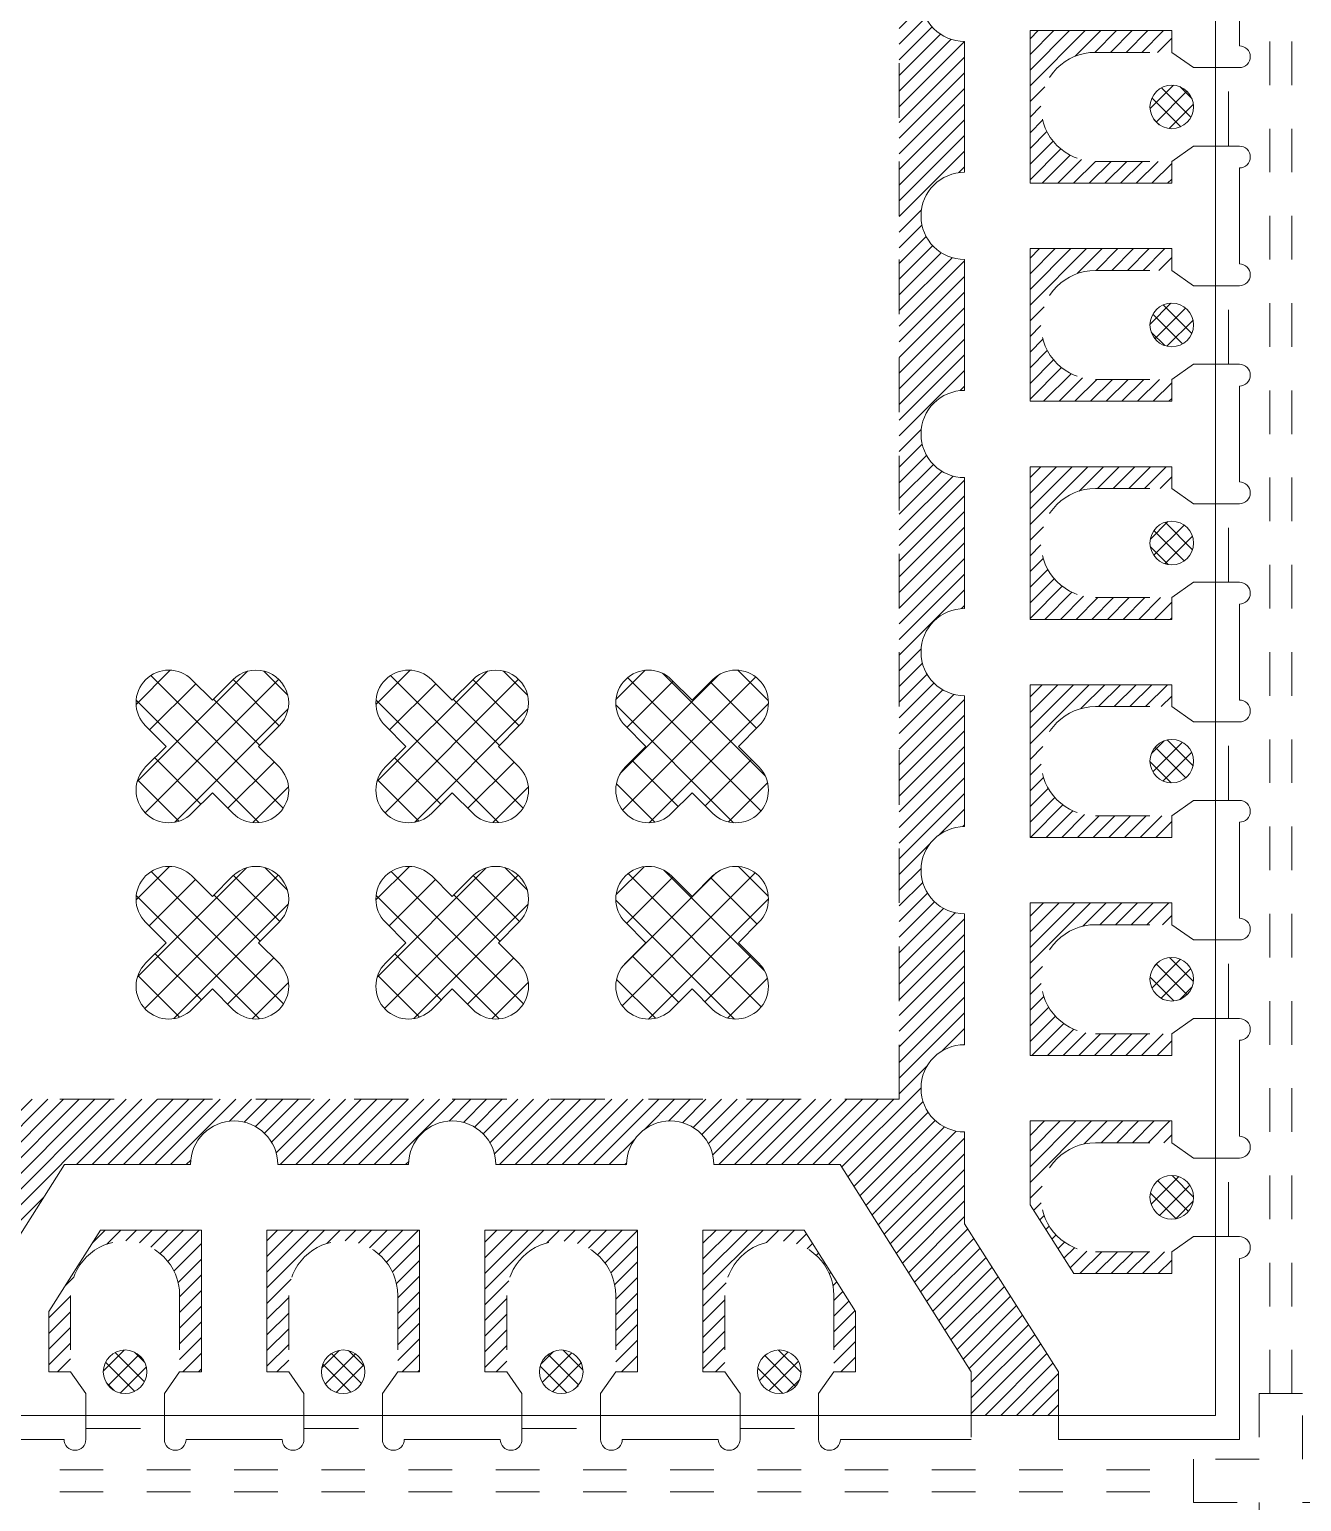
# Model space of a CAD drawing. Header units: millimetres. Extents: x 4471 to 10624, y 832 to 10725.
# Drawn here: x 4544.311 to 4547.228, y 1684.924 to 1688.299 of the extents above; entities that cross this region are included whole.
import ezdxf

# ---------------------------------------------------------------- set-up
doc = ezdxf.new("R2010")
doc.units = ezdxf.units.MM
doc.linetypes.add('HIDDEN', pattern=[0.375, 0.25, -0.125])
for name, color, linetype in [('1', 7, 'Continuous'), ('1D', 4, 'Continuous'), ('BOT', 4, 'Continuous'), ('ETCH', 4, 'Continuous'), ('HALF ETCH ON TOP SIDE', 6, 'Continuous'), ('PKG', 2, 'Continuous')]:
    doc.layers.add(name, color=color, linetype=linetype)
pattern_1 = [(45, (4224.005417, 1676.753815), (-0.0179605122, 0.0179605122), [])]
pattern_2 = [(45, (-21387.17538, -2615.14441), (-0.0449012806, 0.0449012806), []), (135, (-21387.17538, -2615.14441), (-0.0449012806, -0.0449012806), [])]
pattern_3 = [(45, (-21387.17538, -2615.59441), (-0.0449012806, 0.0449012806), []), (135, (-21387.17538, -2615.59441), (-0.0449012806, -0.0449012806), [])]

msp = doc.modelspace()

# ---------------------------------------------------------------- hatches: boundary and pattern name
at = {"layer": 'ETCH'}
h = msp.add_hatch(dxfattribs=at)
h.set_pattern_fill('ANSI31', color=256, scale=0.008, style=0)
h.set_pattern_definition([(45, (4566.653948, 1687.133242), (-0.017960512, 0.017960512), [])])
h.paths.add_polyline_path([(4543.8902, 1694.1214), (4544.0902, 1694.1214), (4544.0902, 1694.0214), (4544.3911, 1693.5464), (4544.6802, 1693.5464, 1), (4544.8802, 1693.5464), (4545.1802, 1693.5464, 1), (4545.3802, 1693.5464), (4545.6802, 1693.5464, 1), (4545.8802, 1693.5464), (4546.1694, 1693.5464), (4546.4702, 1694.0214), (4546.4702, 1694.1214), (4546.6702, 1694.1214), (4546.6702, 1694.0214), (4546.4552, 1693.682), (4546.4552, 1693.4714, 1), (4546.4552, 1693.2714), (4546.4552, 1692.9714, 1), (4546.4552, 1692.7714), (4546.4552, 1692.4714, 1), (4546.4552, 1692.2714), (4546.4552, 1691.9714, 1), (4546.4552, 1691.7714), (4546.4552, 1691.4714, 1), (4546.4552, 1691.2714), (4546.4552, 1690.9714, 1), (4546.4552, 1690.7714), (4546.4552, 1690.4714, 1), (4546.4552, 1690.2714), (4546.4552, 1689.9714, 1), (4546.4552, 1689.7714), (4546.4552, 1689.4714, 1), (4546.4552, 1689.2714), (4546.4552, 1688.9714, 1), (4546.4552, 1688.7714), (4546.4552, 1688.4714, 1), (4546.4552, 1688.2714), (4546.4552, 1687.9714, 1), (4546.4552, 1687.7714), (4546.4552, 1687.4714, 1), (4546.4552, 1687.2714), (4546.4552, 1686.9714, 1), (4546.4552, 1686.7714), (4546.4552, 1686.4714, 1), (4546.4552, 1686.2714), (4546.4552, 1685.9714, 1), (4546.4552, 1685.7714), (4546.4552, 1685.5609), (4546.6702, 1685.2214), (4546.6702, 1685.1214), (4546.4702, 1685.1214), (4546.4702, 1685.2214), (4546.1694, 1685.6964), (4545.8802, 1685.6964, 1), (4545.6802, 1685.6964), (4545.3802, 1685.6964, 1), (4545.1802, 1685.6964), (4544.8802, 1685.6964, 1), (4544.6802, 1685.6964), (4544.3911, 1685.6964), (4544.0902, 1685.2214), (4544.0902, 1685.1214), (4543.8902, 1685.1214), (4543.8902, 1685.2214), (4544.1052, 1685.5609), (4544.1052, 1685.7714, 1), (4544.1052, 1685.9714), (4544.1052, 1686.2714, 1), (4544.1052, 1686.4714), (4544.1052, 1686.7714, 1), (4544.1052, 1686.9714), (4544.1052, 1687.2714, 1), (4544.1052, 1687.4714), (4544.1052, 1687.7714, 1), (4544.1052, 1687.9714), (4544.1052, 1688.2714, 1), (4544.1052, 1688.4714), (4544.1052, 1688.7714, 1), (4544.1052, 1688.9714), (4544.1052, 1689.2714, 1), (4544.1052, 1689.4714), (4544.1052, 1689.7714, 1), (4544.1052, 1689.9714), (4544.1052, 1690.2714, 1), (4544.1052, 1690.4714), (4544.1052, 1690.7714, 1), (4544.1052, 1690.9714), (4544.1052, 1691.2714, 1), (4544.1052, 1691.4714), (4544.1052, 1691.7714, 1), (4544.1052, 1691.9714), (4544.1052, 1692.2714, 1), (4544.1052, 1692.4714), (4544.1052, 1692.7714, 1), (4544.1052, 1692.9714), (4544.1052, 1693.2714, 1), (4544.1052, 1693.4714), (4544.1052, 1693.682), (4543.8902, 1694.0214)])
h.paths.add_polyline_path([(4544.2552, 1693.0464), (4544.2552, 1685.8464), (4546.3052, 1685.8464), (4546.3052, 1693.3964), (4544.6052, 1693.3964)], flags=16)
at = {"layer": 'ETCH', "lineweight": 0}
h = msp.add_hatch(dxfattribs=at)
h.set_pattern_fill('ANSI31', color=256, scale=0.008, angle=180, style=0)
h.set_pattern_definition(pattern_1)
h.paths.add_polyline_path([(4546.9302, 1692.9464), (4546.6052, 1692.9464), (4546.6052, 1693.2964), (4546.9302, 1693.2964), (4546.9302, 1693.2464), (4546.7552, 1693.2464, 1), (4546.7552, 1692.9964), (4546.9302, 1692.9964)])
h.paths.add_polyline_path([(4546.9302, 1692.4464), (4546.6052, 1692.4464), (4546.6052, 1692.7964), (4546.9302, 1692.7964), (4546.9302, 1692.7464), (4546.7552, 1692.7464, 1), (4546.7552, 1692.4964), (4546.9302, 1692.4964)])
h.paths.add_polyline_path([(4546.9302, 1690.9464), (4546.6052, 1690.9464), (4546.6052, 1691.2964), (4546.9302, 1691.2964), (4546.9302, 1691.2464), (4546.7552, 1691.2464, 1), (4546.7552, 1690.9964), (4546.9302, 1690.9964)])
h.paths.add_polyline_path([(4546.9302, 1691.9464), (4546.6052, 1691.9464), (4546.6052, 1692.2964), (4546.9302, 1692.2964), (4546.9302, 1692.2464), (4546.7552, 1692.2464, 1), (4546.7552, 1691.9964), (4546.9302, 1691.9964)])
h.paths.add_polyline_path([(4546.9302, 1690.4464), (4546.6052, 1690.4464), (4546.6052, 1690.7964), (4546.9302, 1690.7964), (4546.9302, 1690.7464), (4546.7552, 1690.7464, 1), (4546.7552, 1690.4964), (4546.9302, 1690.4964)])
h.paths.add_polyline_path([(4546.9302, 1689.9464), (4546.6052, 1689.9464), (4546.6052, 1690.2964), (4546.9302, 1690.2964), (4546.9302, 1690.2464), (4546.7552, 1690.2464, 1), (4546.7552, 1689.9964), (4546.9302, 1689.9964)])
h.paths.add_polyline_path([(4546.9302, 1688.9464), (4546.6052, 1688.9464), (4546.6052, 1689.2964), (4546.9302, 1689.2964), (4546.9302, 1689.2464), (4546.7552, 1689.2464, 1), (4546.7552, 1688.9964), (4546.9302, 1688.9964)])
h.paths.add_polyline_path([(4546.9302, 1693.7964), (4546.9302, 1693.7464), (4546.7552, 1693.7464, 1), (4546.7552, 1693.4964), (4546.9302, 1693.4964), (4546.9302, 1693.4464), (4546.6052, 1693.4464), (4546.6052, 1693.6384), (4546.7053, 1693.7964)])
h.paths.add_polyline_path([(4546.9302, 1691.4464), (4546.6052, 1691.4464), (4546.6052, 1691.7964), (4546.9302, 1691.7964), (4546.9302, 1691.7464), (4546.7552, 1691.7464, 1), (4546.7552, 1691.4964), (4546.9302, 1691.4964)])
h.paths.add_polyline_path([(4546.9302, 1688.2964), (4546.9302, 1688.2464), (4546.7552, 1688.2464, 1), (4546.7552, 1687.9964), (4546.9302, 1687.9964), (4546.9302, 1687.9464), (4546.6052, 1687.9464), (4546.6052, 1688.2964)])
h.paths.add_polyline_path([(4546.9302, 1689.4464), (4546.6052, 1689.4464), (4546.6052, 1689.7964), (4546.9302, 1689.7964), (4546.9302, 1689.7464), (4546.7552, 1689.7464, 1), (4546.7552, 1689.4964), (4546.9302, 1689.4964)])
h.paths.add_polyline_path([(4546.9302, 1688.7964), (4546.9302, 1688.7464), (4546.7552, 1688.7464, 1), (4546.7552, 1688.4964), (4546.9302, 1688.4964), (4546.9302, 1688.4464), (4546.6052, 1688.4464), (4546.6052, 1688.7964)])
h.paths.add_polyline_path([(4546.9302, 1687.4464), (4546.6052, 1687.4464), (4546.6052, 1687.7964), (4546.9302, 1687.7964), (4546.9302, 1687.7464), (4546.7552, 1687.7464, 1), (4546.7552, 1687.4964), (4546.9302, 1687.4964)])
h.paths.add_polyline_path([(4546.9302, 1686.9464), (4546.6052, 1686.9464), (4546.6052, 1687.2964), (4546.9302, 1687.2964), (4546.9302, 1687.2464), (4546.7552, 1687.2464, 1), (4546.7552, 1686.9964), (4546.9302, 1686.9964)])
h.paths.add_polyline_path([(4546.9302, 1685.9464), (4546.6052, 1685.9464), (4546.6052, 1686.2964), (4546.9302, 1686.2964), (4546.9302, 1686.2464), (4546.7552, 1686.2464, 1), (4546.7552, 1685.9964), (4546.9302, 1685.9964)])
h.paths.add_polyline_path([(4546.9302, 1686.4464), (4546.6052, 1686.4464), (4546.6052, 1686.7964), (4546.9302, 1686.7964), (4546.9302, 1686.7464), (4546.7552, 1686.7464, 1), (4546.7552, 1686.4964), (4546.9302, 1686.4964)])
h.paths.add_polyline_path([(4546.7552, 1685.7464, 1), (4546.7552, 1685.4964), (4546.9302, 1685.4964), (4546.9302, 1685.4464), (4546.7053, 1685.4464), (4546.6052, 1685.6044), (4546.6052, 1685.7964), (4546.9302, 1685.7964), (4546.9302, 1685.7464)])
h = msp.add_hatch(dxfattribs=at)
h.set_pattern_fill('ANSI31', color=256, scale=0.008, angle=180, style=0)
h.set_pattern_definition(pattern_1)
h.paths.add_polyline_path([(4546.9302, 1686.2964), (4546.6052, 1686.2964), (4546.6052, 1685.9464), (4546.9302, 1685.9464), (4546.9302, 1685.9964), (4546.7552, 1685.9964, -1), (4546.7552, 1686.2464), (4546.9302, 1686.2464)])
h.paths.add_polyline_path([(4546.9302, 1686.7964), (4546.6052, 1686.7964), (4546.6052, 1686.4464), (4546.9302, 1686.4464), (4546.9302, 1686.4964), (4546.7552, 1686.4964, -1), (4546.7552, 1686.7464), (4546.9302, 1686.7464)])
h.paths.add_polyline_path([(4546.9302, 1688.2964), (4546.6052, 1688.2964), (4546.6052, 1687.9464), (4546.9302, 1687.9464), (4546.9302, 1687.9964), (4546.7552, 1687.9964, -1), (4546.7552, 1688.2464), (4546.9302, 1688.2464)])
h.paths.add_polyline_path([(4546.9302, 1687.2964), (4546.6052, 1687.2964), (4546.6052, 1686.9464), (4546.9302, 1686.9464), (4546.9302, 1686.9964), (4546.7552, 1686.9964, -1), (4546.7552, 1687.2464), (4546.9302, 1687.2464)])
h.paths.add_polyline_path([(4546.9302, 1688.7964), (4546.6052, 1688.7964), (4546.6052, 1688.4464), (4546.9302, 1688.4464), (4546.9302, 1688.4964), (4546.7552, 1688.4964, -1), (4546.7552, 1688.7464), (4546.9302, 1688.7464)])
h.paths.add_polyline_path([(4546.9302, 1689.2964), (4546.6052, 1689.2964), (4546.6052, 1688.9464), (4546.9302, 1688.9464), (4546.9302, 1688.9964), (4546.7552, 1688.9964, -1), (4546.7552, 1689.2464), (4546.9302, 1689.2464)])
h.paths.add_polyline_path([(4546.9302, 1690.2964), (4546.6052, 1690.2964), (4546.6052, 1689.9464), (4546.9302, 1689.9464), (4546.9302, 1689.9964), (4546.7552, 1689.9964, -1), (4546.7552, 1690.2464), (4546.9302, 1690.2464)])
h.paths.add_polyline_path([(4546.9302, 1685.4464), (4546.9302, 1685.4964), (4546.7552, 1685.4964, -1), (4546.7552, 1685.7464), (4546.9302, 1685.7464), (4546.9302, 1685.7964), (4546.6052, 1685.7964), (4546.6052, 1685.6044), (4546.7053, 1685.4464)])
h.paths.add_polyline_path([(4546.9302, 1687.7964), (4546.6052, 1687.7964), (4546.6052, 1687.4464), (4546.9302, 1687.4464), (4546.9302, 1687.4964), (4546.7552, 1687.4964, -1), (4546.7552, 1687.7464), (4546.9302, 1687.7464)])
h.paths.add_polyline_path([(4546.9302, 1690.9464), (4546.9302, 1690.9964), (4546.7552, 1690.9964, -1), (4546.7552, 1691.2464), (4546.9302, 1691.2464), (4546.9302, 1691.2964), (4546.6052, 1691.2964), (4546.6052, 1690.9464)])
h.paths.add_polyline_path([(4546.9302, 1689.7964), (4546.6052, 1689.7964), (4546.6052, 1689.4464), (4546.9302, 1689.4464), (4546.9302, 1689.4964), (4546.7552, 1689.4964, -1), (4546.7552, 1689.7464), (4546.9302, 1689.7464)])
h.paths.add_polyline_path([(4546.9302, 1690.4464), (4546.9302, 1690.4964), (4546.7552, 1690.4964, -1), (4546.7552, 1690.7464), (4546.9302, 1690.7464), (4546.9302, 1690.7964), (4546.6052, 1690.7964), (4546.6052, 1690.4464)])
h.paths.add_polyline_path([(4546.9302, 1691.7964), (4546.6052, 1691.7964), (4546.6052, 1691.4464), (4546.9302, 1691.4464), (4546.9302, 1691.4964), (4546.7552, 1691.4964, -1), (4546.7552, 1691.7464), (4546.9302, 1691.7464)])
h.paths.add_polyline_path([(4546.9302, 1692.2964), (4546.6052, 1692.2964), (4546.6052, 1691.9464), (4546.9302, 1691.9464), (4546.9302, 1691.9964), (4546.7552, 1691.9964, -1), (4546.7552, 1692.2464), (4546.9302, 1692.2464)])
h.paths.add_polyline_path([(4546.9302, 1693.2964), (4546.6052, 1693.2964), (4546.6052, 1692.9464), (4546.9302, 1692.9464), (4546.9302, 1692.9964), (4546.7552, 1692.9964, -1), (4546.7552, 1693.2464), (4546.9302, 1693.2464)])
h.paths.add_polyline_path([(4546.9302, 1692.7964), (4546.6052, 1692.7964), (4546.6052, 1692.4464), (4546.9302, 1692.4464), (4546.9302, 1692.4964), (4546.7552, 1692.4964, -1), (4546.7552, 1692.7464), (4546.9302, 1692.7464)])
h.paths.add_polyline_path([(4546.7552, 1693.4964, -1), (4546.7552, 1693.7464), (4546.9302, 1693.7464), (4546.9302, 1693.7964), (4546.7053, 1693.7964), (4546.6052, 1693.6384), (4546.6052, 1693.4464), (4546.9302, 1693.4464), (4546.9302, 1693.4964)])
h = msp.add_hatch(dxfattribs=at)
h.set_pattern_fill('ANSI31', color=256, scale=0.008, style=0)
h.set_pattern_definition(pattern_1)
h.paths.add_polyline_path([(4544.3552, 1685.3595), (4544.3552, 1685.2214), (4544.4052, 1685.2214), (4544.4052, 1685.3964, -1), (4544.6552, 1685.3964), (4544.6552, 1685.2214), (4544.7052, 1685.2214), (4544.7052, 1685.5464), (4544.4736, 1685.5464)])
h.paths.add_polyline_path([(4544.8552, 1685.2214), (4544.8552, 1685.5464), (4545.2052, 1685.5464), (4545.2052, 1685.2214), (4545.1552, 1685.2214), (4545.1552, 1685.3964, 1), (4544.9052, 1685.3964), (4544.9052, 1685.2214)])
h.paths.add_polyline_path([(4545.8552, 1685.2214), (4545.8552, 1685.5464), (4546.0869, 1685.5464), (4546.2052, 1685.3595), (4546.2052, 1685.2214), (4546.1552, 1685.2214), (4546.1552, 1685.3964, 1), (4545.9052, 1685.3964), (4545.9052, 1685.2214)])
h.paths.add_polyline_path([(4545.3552, 1685.2214), (4545.3552, 1685.5464), (4545.7052, 1685.5464), (4545.7052, 1685.2214), (4545.6552, 1685.2214), (4545.6552, 1685.3964, 1), (4545.4052, 1685.3964), (4545.4052, 1685.2214)])
at = {"layer": 'HALF ETCH ON TOP SIDE', "linetype": 'ByBlock', "lineweight": 0}
h = msp.add_hatch(dxfattribs=at)
h.set_pattern_fill('ANSI37', color=256, scale=0.01)
h.set_pattern_definition([(45, (4423.32646, 1689.164763), (-0.02245064, 0.02245064), []), (135, (4423.32646, 1689.164763), (-0.02245064, -0.02245064), [])])
h.paths.add_polyline_path([(4544.5802, 1685.2214, 1), (4544.4802, 1685.2214, 1)])
h.paths.add_polyline_path([(4546.9802, 1685.6214, 1), (4546.8802, 1685.6214, 1)])
h.paths.add_polyline_path([(4546.9802, 1686.1214, 1), (4546.8802, 1686.1214, 1)])
h.paths.add_polyline_path([(4546.9802, 1686.6214, 1), (4546.8802, 1686.6214, 1)])
h.paths.add_polyline_path([(4546.9802, 1687.1214, 1), (4546.8802, 1687.1214, 1)])
h.paths.add_polyline_path([(4546.9802, 1687.6214, 1), (4546.8802, 1687.6214, 1)])
h.paths.add_polyline_path([(4546.9802, 1688.1214, 1), (4546.8802, 1688.1214, 1)])
h.paths.add_polyline_path([(4546.9802, 1688.6214, 1), (4546.8802, 1688.6214, 1)])
h.paths.add_polyline_path([(4546.9802, 1689.1214, 1), (4546.8802, 1689.1214, 1)])
h.paths.add_polyline_path([(4546.9802, 1689.6214, 1), (4546.8802, 1689.6214, 1)])
h.paths.add_polyline_path([(4546.9802, 1690.1214, 1), (4546.8802, 1690.1214, 1)])
h.paths.add_polyline_path([(4546.9802, 1690.6214, 1), (4546.8802, 1690.6214, 1)])
h.paths.add_polyline_path([(4543.6802, 1690.6214, 1), (4543.5802, 1690.6214, 1)])
h.paths.add_polyline_path([(4543.6802, 1690.1214, 1), (4543.5802, 1690.1214, 1)])
h.paths.add_polyline_path([(4543.6802, 1689.6214, 1), (4543.5802, 1689.6214, 1)])
h.paths.add_polyline_path([(4546.9802, 1691.1214, 1), (4546.8802, 1691.1214, 1)])
h.paths.add_polyline_path([(4546.9802, 1691.6214, 1), (4546.8802, 1691.6214, 1)])
h.paths.add_polyline_path([(4546.9802, 1692.1214, 1), (4546.8802, 1692.1214, 1)])
h.paths.add_polyline_path([(4546.9802, 1692.6214, 1), (4546.8802, 1692.6214, 1)])
h.paths.add_polyline_path([(4546.9802, 1693.1214, 1), (4546.8802, 1693.1214, 1)])
h.paths.add_polyline_path([(4543.6802, 1692.6214, 1), (4543.5802, 1692.6214, 1)])
h.paths.add_polyline_path([(4543.6802, 1692.1214, 1), (4543.5802, 1692.1214, 1)])
h.paths.add_polyline_path([(4543.6802, 1691.6214, 1), (4543.5802, 1691.6214, 1)])
h.paths.add_polyline_path([(4543.6802, 1691.1214, 1), (4543.5802, 1691.1214, 1)])
h.paths.add_polyline_path([(4543.6802, 1689.1214, 1), (4543.5802, 1689.1214, 1)])
h.paths.add_polyline_path([(4543.6802, 1688.6214, 1), (4543.5802, 1688.6214, 1)])
h.paths.add_polyline_path([(4545.0802, 1685.2214, 1), (4544.9802, 1685.2214, 1)])
h.paths.add_polyline_path([(4545.5802, 1685.2214, 1), (4545.4802, 1685.2214, 1)])
h.paths.add_polyline_path([(4546.0802, 1685.2214, 1), (4545.9802, 1685.2214, 1)])
h.paths.add_polyline_path([(4546.9802, 1693.6214, 1), (4546.8802, 1693.6214, 1)])
h.paths.add_polyline_path([(4545.5802, 1694.0214, 1), (4545.4802, 1694.0214, 1)])
h.paths.add_polyline_path([(4545.0802, 1694.0214, 1), (4544.9802, 1694.0214, 1)])
h.paths.add_polyline_path([(4544.5802, 1694.0214, 1), (4544.4802, 1694.0214, 1)])
h.paths.add_polyline_path([(4546.0802, 1694.0214, 1), (4545.9802, 1694.0214, 1)])
h.paths.add_polyline_path([(4543.6802, 1693.1214, 1), (4543.5802, 1693.1214, 1)])
h.paths.add_polyline_path([(4543.6802, 1688.1214, 1), (4543.5802, 1688.1214, 1)])
h.paths.add_polyline_path([(4543.6802, 1687.1214, 1), (4543.5802, 1687.1214, 1)])
h.paths.add_polyline_path([(4543.6802, 1687.6214, 1), (4543.5802, 1687.6214, 1)])
h.paths.add_polyline_path([(4543.6802, 1686.1214, 1), (4543.5802, 1686.1214, 1)])
h.paths.add_polyline_path([(4543.6802, 1693.6214, 1), (4543.5802, 1693.6214, 1)])
h.paths.add_polyline_path([(4543.6802, 1686.6214, 1), (4543.5802, 1686.6214, 1)])
h.paths.add_polyline_path([(4543.6802, 1685.6214, 1), (4543.5802, 1685.6214, 1)])
at = {"layer": 'HALF ETCH ON TOP SIDE', "linetype": 'ByBlock', "lineweight": 0, "ltscale": 100}
h = msp.add_hatch(dxfattribs=at)
h.set_pattern_fill('ANSI37', color=256, scale=0.02)
h.set_pattern_definition([(45, (-21387.72538, -2615.59441), (-0.0449012806, 0.0449012806), []), (135, (-21387.72538, -2615.59441), (-0.0449012806, -0.0449012806), [])])
h.paths.add_polyline_path([(4544.8363, 1686.6552), (4544.8833, 1686.6082, -1), (4544.7772, 1686.5021), (4544.7302, 1686.5491), (4544.6833, 1686.5021, -1), (4544.5772, 1686.6082), (4544.6242, 1686.6552), (4544.5772, 1686.7021, -1), (4544.6833, 1686.8082), (4544.7302, 1686.7612), (4544.7772, 1686.8082, -1), (4544.8833, 1686.7021)])
h = msp.add_hatch(dxfattribs=at)
h.set_pattern_fill('ANSI37', color=256, scale=0.02)
h.set_pattern_definition(pattern_3)
h.paths.add_polyline_path([(4545.3863, 1686.6552), (4545.4333, 1686.6082, -1), (4545.3272, 1686.5021), (4545.2802, 1686.5491), (4545.2333, 1686.5021, -1), (4545.1272, 1686.6082), (4545.1742, 1686.6552), (4545.1272, 1686.7021, -1), (4545.2333, 1686.8082), (4545.2802, 1686.7612), (4545.3272, 1686.8082, -1), (4545.4333, 1686.7021)])
h = msp.add_hatch(dxfattribs=at)
h.set_pattern_fill('ANSI37', color=256, scale=0.02)
h.set_pattern_definition(pattern_3)
h.paths.add_polyline_path([(4545.9363, 1686.6552), (4545.9833, 1686.6082, -1), (4545.8772, 1686.5021), (4545.8302, 1686.5491), (4545.7833, 1686.5021, -1), (4545.6772, 1686.6082), (4545.7242, 1686.6552), (4545.6772, 1686.7021, -1), (4545.7833, 1686.8082), (4545.8302, 1686.7612), (4545.8772, 1686.8082, -1), (4545.9833, 1686.7021)])
h = msp.add_hatch(dxfattribs=at)
h.set_pattern_fill('ANSI37', color=256, scale=0.02)
h.set_pattern_definition([(45, (-21387.72538, -2615.14441), (-0.0449012806, 0.0449012806), []), (135, (-21387.72538, -2615.14441), (-0.0449012806, -0.0449012806), [])])
h.paths.add_polyline_path([(4544.8363, 1686.2052), (4544.8833, 1686.1582, -1), (4544.7772, 1686.0521), (4544.7302, 1686.0991), (4544.6833, 1686.0521, -1), (4544.5772, 1686.1582), (4544.6242, 1686.2052), (4544.5772, 1686.2521, -1), (4544.6833, 1686.3582), (4544.7302, 1686.3112), (4544.7772, 1686.3582, -1), (4544.8833, 1686.2521)])
h = msp.add_hatch(dxfattribs=at)
h.set_pattern_fill('ANSI37', color=256, scale=0.02)
h.set_pattern_definition(pattern_2)
h.paths.add_polyline_path([(4545.3863, 1686.2052), (4545.4333, 1686.1582, -1), (4545.3272, 1686.0521), (4545.2802, 1686.0991), (4545.2333, 1686.0521, -1), (4545.1272, 1686.1582), (4545.1742, 1686.2052), (4545.1272, 1686.2521, -1), (4545.2333, 1686.3582), (4545.2802, 1686.3112), (4545.3272, 1686.3582, -1), (4545.4333, 1686.2521)])
h = msp.add_hatch(dxfattribs=at)
h.set_pattern_fill('ANSI37', color=256, scale=0.02)
h.set_pattern_definition(pattern_2)
h.paths.add_polyline_path([(4545.9363, 1686.2052), (4545.9833, 1686.1582, -1), (4545.8772, 1686.0521), (4545.8302, 1686.0991), (4545.7833, 1686.0521, -1), (4545.6772, 1686.1582), (4545.7242, 1686.2052), (4545.6772, 1686.2521, -1), (4545.7833, 1686.3582), (4545.8302, 1686.3112), (4545.8772, 1686.3582, -1), (4545.9833, 1686.2521)])

# ---------------------------------------------------------------- linework, layer by layer
at = {"lineweight": 0}
for p, q in [((4546.6052, 1687.9464, 0.0291), (4546.6052, 1688.2964, 0.0291)), ((4546.6052, 1688.2964, 0.0291), (4546.9302, 1688.2964, 0.0291)), ((4546.9302, 1688.2964, 0.0291), (4546.9302, 1688.2464, 0.0291)), ((4546.4552, 1687.9714, 0.0291), (4546.4552, 1688.2714, 0.0291)), ((4546.9802, 1688.2114, 0.0291), (4546.9302, 1688.2464, 0.0291)), ((4546.9802, 1688.2114, 0.0291), (4547.0852, 1688.2114, 0.0291)), ((4546.9302, 1687.9964, 0.0291), (4546.9802, 1688.0314, 0.0291)), ((4547.0852, 1688.0314, 0.0291), (4546.9802, 1688.0314, 0.0291)), ((4546.9302, 1687.9964, 0.0291), (4546.9302, 1687.9464, 0.0291)), ((4546.9302, 1687.9464, 0.0291), (4546.6052, 1687.9464, 0.0291)), ((4546.4552, 1687.4714, 0.0291), (4546.4552, 1687.7714, 0.0291)), ((4546.6052, 1687.4464, 0.0291), (4546.6052, 1687.7964, 0.0291)), ((4546.6052, 1687.7964, 0.0291), (4546.9302, 1687.7964, 0.0291)), ((4546.9302, 1687.7964, 0.0291), (4546.9302, 1687.7464, 0.0291)), ((4546.9802, 1687.7114, 0.0291), (4546.9302, 1687.7464, 0.0291)), ((4546.9802, 1687.7114, 0.0291), (4547.0852, 1687.7114, 0.0291)), ((4546.9302, 1687.4964, 0.0291), (4546.9802, 1687.5314, 0.0291)), ((4547.0852, 1687.5314, 0.0291), (4546.9802, 1687.5314, 0.0291)), ((4546.9302, 1687.4964, 0.0291), (4546.9302, 1687.4464, 0.0291)), ((4546.9302, 1687.4464, 0.0291), (4546.6052, 1687.4464, 0.0291)), ((4546.4552, 1686.9714, 0.0291), (4546.4552, 1687.2714, 0.0291)), ((4546.6052, 1686.9464, 0.0291), (4546.6052, 1687.2964, 0.0291)), ((4546.6052, 1687.2964, 0.0291), (4546.9302, 1687.2964, 0.0291)), ((4546.9302, 1687.2964, 0.0291), (4546.9302, 1687.2464, 0.0291)), ((4546.9802, 1687.2114, 0.0291), (4546.9302, 1687.2464, 0.0291)), ((4546.9802, 1687.2114, 0.0291), (4547.0852, 1687.2114, 0.0291)), ((4546.9302, 1686.9964, 0.0291), (4546.9802, 1687.0314, 0.0291)), ((4547.0852, 1687.0314, 0.0291), (4546.9802, 1687.0314, 0.0291)), ((4546.9302, 1686.9964, 0.0291), (4546.9302, 1686.9464, 0.0291)), ((4546.9302, 1686.9464, 0.0291), (4546.6052, 1686.9464, 0.0291)), ((4546.6052, 1686.4464, 0.0291), (4546.6052, 1686.7964, 0.0291)), ((4546.6052, 1686.7964, 0.0291), (4546.9302, 1686.7964, 0.0291)), ((4546.9302, 1686.7964, 0.0291), (4546.9302, 1686.7464, 0.0291)), ((4546.4552, 1686.4714, 0.0291), (4546.4552, 1686.7714, 0.0291)), ((4546.9802, 1686.7114, 0.0291), (4546.9302, 1686.7464, 0.0291)), ((4546.9802, 1686.7114, 0.0291), (4547.0852, 1686.7114, 0.0291)), ((4546.9302, 1686.4964, 0.0291), (4546.9802, 1686.5314, 0.0291)), ((4547.0852, 1686.5314, 0.0291), (4546.9802, 1686.5314, 0.0291)), ((4546.9302, 1686.4964, 0.0291), (4546.9302, 1686.4464, 0.0291)), ((4546.9302, 1686.4464, 0.0291), (4546.6052, 1686.4464, 0.0291)), ((4546.6052, 1685.9464, 0.0291), (4546.6052, 1686.2964, 0.0291)), ((4546.6052, 1686.2964, 0.0291), (4546.9302, 1686.2964, 0.0291)), ((4546.9302, 1686.2964, 0.0291), (4546.9302, 1686.2464, 0.0291)), ((4546.4552, 1685.9714, 0.0291), (4546.4552, 1686.2714, 0.0291)), ((4546.9802, 1686.2114, 0.0291), (4546.9302, 1686.2464, 0.0291)), ((4546.9802, 1686.2114, 0.0291), (4547.0852, 1686.2114, 0.0291)), ((4546.9302, 1685.9964, 0.0291), (4546.9802, 1686.0314, 0.0291)), ((4547.0852, 1686.0314, 0.0291), (4546.9802, 1686.0314, 0.0291)), ((4546.9302, 1685.9964, 0.0291), (4546.9302, 1685.9464, 0.0291)), ((4546.9302, 1685.9464, 0.0291), (4546.6052, 1685.9464, 0.0291)), ((4546.9302, 1685.7964, 0.0291), (4546.6052, 1685.7964, 0.0291)), ((4546.6052, 1685.7964, 0.0291), (4546.6052, 1685.6044, 0.0291)), ((4546.9302, 1685.7464, 0.0291), (4546.9302, 1685.7964, 0.0291)), ((4546.4552, 1685.5609, 0.0291), (4546.4552, 1685.7714, 0.0291)), ((4546.9802, 1685.7114, 0.0291), (4546.9302, 1685.7464, 0.0291)), ((4546.9802, 1685.7114, 0.0291), (4547.0852, 1685.7114, 0.0291)), ((4544.0902, 1685.2214, 0.0291), (4544.3911, 1685.6964, 0.0291)), ((4544.3911, 1685.6964, 0.0291), (4544.6802, 1685.6964, 0.0291)), ((4544.8802, 1685.6964, 0.0291), (4545.1802, 1685.6964, 0.0291)), ((4545.3802, 1685.6964, 0.0291), (4545.6802, 1685.6964, 0.0291)), ((4545.8802, 1685.6964, 0.0291), (4546.1694, 1685.6964, 0.0291)), ((4546.4702, 1685.2214, 0.0291), (4546.1694, 1685.6964, 0.0291)), ((4546.7053, 1685.4464, 0.0291), (4546.6052, 1685.6044, 0.0291)), ((4544.3552, 1685.3595, 0.0291), (4544.4736, 1685.5464, 0.0291)), ((4544.7052, 1685.5464, 0.0291), (4544.4736, 1685.5464, 0.0291)), ((4544.7052, 1685.2214, 0.0291), (4544.7052, 1685.5464, 0.0291)), ((4544.8552, 1685.2214, 0.0291), (4544.8552, 1685.5464, 0.0291)), ((4544.8552, 1685.5464, 0.0291), (4545.2052, 1685.5464, 0.0291)), ((4545.2052, 1685.5464, 0.0291), (4545.2052, 1685.2214, 0.0291)), ((4545.3552, 1685.2214, 0.0291), (4545.3552, 1685.5464, 0.0291)), ((4545.3552, 1685.5464, 0.0291), (4545.7052, 1685.5464, 0.0291)), ((4545.7052, 1685.5464, 0.0291), (4545.7052, 1685.2214, 0.0291)), ((4545.8552, 1685.2214, 0.0291), (4545.8552, 1685.5464, 0.0291)), ((4545.8552, 1685.5464, 0.0291), (4546.0869, 1685.5464, 0.0291)), ((4546.2052, 1685.3595, 0.0291), (4546.0869, 1685.5464, 0.0291)), ((4546.6702, 1685.2214, 0.0291), (4546.4552, 1685.5609, 0.0291)), ((4546.9302, 1685.4964, 0.0291), (4546.9802, 1685.5314, 0.0291)), ((4547.0852, 1685.5314, 0.0291), (4546.9802, 1685.5314, 0.0291)), ((4546.9302, 1685.4464, 0.0291), (4546.9302, 1685.4964, 0.0291)), ((4546.7053, 1685.4464, 0.0291), (4546.9302, 1685.4464, 0.0291)), ((4544.3552, 1685.3595, 0.0291), (4544.3552, 1685.2214, 0.0291)), ((4546.2052, 1685.3595, 0.0291), (4546.2052, 1685.2214, 0.0291)), ((4544.3552, 1685.2214, 0.0291), (4544.4052, 1685.2214, 0.0291)), ((4544.4402, 1685.1714, 0.0291), (4544.4052, 1685.2214, 0.0291)), ((4544.6552, 1685.2214, 0.0291), (4544.6202, 1685.1714, 0.0291)), ((4544.6552, 1685.2214, 0.0291), (4544.7052, 1685.2214, 0.0291)), ((4544.9052, 1685.2214, 0.0291), (4544.8552, 1685.2214, 0.0291)), ((4544.9402, 1685.1714, 0.0291), (4544.9052, 1685.2214, 0.0291)), ((4545.1552, 1685.2214, 0.0291), (4545.1202, 1685.1714, 0.0291)), ((4545.2052, 1685.2214, 0.0291), (4545.1552, 1685.2214, 0.0291)), ((4545.4052, 1685.2214, 0.0291), (4545.3552, 1685.2214, 0.0291)), ((4545.4402, 1685.1714, 0.0291), (4545.4052, 1685.2214, 0.0291)), ((4545.6552, 1685.2214, 0.0291), (4545.6202, 1685.1714, 0.0291)), ((4545.7052, 1685.2214, 0.0291), (4545.6552, 1685.2214, 0.0291)), ((4545.9052, 1685.2214, 0.0291), (4545.8552, 1685.2214, 0.0291)), ((4545.9402, 1685.1714, 0.0291), (4545.9052, 1685.2214, 0.0291)), ((4546.1552, 1685.2214, 0.0291), (4546.1202, 1685.1714, 0.0291)), ((4546.2052, 1685.2214, 0.0291), (4546.1552, 1685.2214, 0.0291)), ((4546.4702, 1685.2214, 0.0291), (4546.4702, 1685.0714, 0.0291)), ((4546.6702, 1685.2214, 0.0291), (4546.6702, 1685.0664, 0.0291)), ((4544.4402, 1685.0664, 0.0291), (4544.4402, 1685.1714, 0.0291)), ((4544.6202, 1685.1714, 0.0291), (4544.6202, 1685.0664, 0.0291)), ((4544.9402, 1685.0664, 0.0291), (4544.9402, 1685.1714, 0.0291)), ((4545.1202, 1685.1714, 0.0291), (4545.1202, 1685.0664, 0.0291)), ((4545.4402, 1685.0664, 0.0291), (4545.4402, 1685.1714, 0.0291)), ((4545.6202, 1685.1714, 0.0291), (4545.6202, 1685.0664, 0.0291)), ((4545.9402, 1685.0664, 0.0291), (4545.9402, 1685.1714, 0.0291)), ((4546.1202, 1685.1714, 0.0291), (4546.1202, 1685.0664, 0.0291)), ((4546.6702, 1685.0664, 0.0291), (4547.0852, 1685.0664, 0.0291))]:
    msp.add_line(p, q, dxfattribs=at)
at = {"linetype": 'ByBlock', "lineweight": 0, "ltscale": 100, "elevation": 0.0291}
for points in [[(4544.8833, 1686.6082, -1), (4544.7772, 1686.5021), (4544.7302, 1686.5491), (4544.6833, 1686.5021, -1), (4544.5772, 1686.6082), (4544.6242, 1686.6552), (4544.5772, 1686.7021, -1), (4544.6833, 1686.8082), (4544.7302, 1686.7612), (4544.7772, 1686.8082, -1), (4544.8833, 1686.7021), (4544.8363, 1686.6552)], [(4545.4333, 1686.6082, -1), (4545.3272, 1686.5021), (4545.2802, 1686.5491), (4545.2333, 1686.5021, -1), (4545.1272, 1686.6082), (4545.1742, 1686.6552), (4545.1272, 1686.7021, -1), (4545.2333, 1686.8082), (4545.2802, 1686.7612), (4545.3272, 1686.8082, -1), (4545.4333, 1686.7021), (4545.3863, 1686.6552)], [(4545.9833, 1686.6082, -1), (4545.8772, 1686.5021), (4545.8302, 1686.5491), (4545.7833, 1686.5021, -1), (4545.6772, 1686.6082), (4545.7242, 1686.6552), (4545.6772, 1686.7021, -1), (4545.7833, 1686.8082), (4545.8302, 1686.7612), (4545.8772, 1686.8082, -1), (4545.9833, 1686.7021), (4545.9363, 1686.6552)], [(4544.8833, 1686.1582, -1), (4544.7772, 1686.0521), (4544.7302, 1686.0991), (4544.6833, 1686.0521, -1), (4544.5772, 1686.1582), (4544.6242, 1686.2052), (4544.5772, 1686.2521, -1), (4544.6833, 1686.3582), (4544.7302, 1686.3112), (4544.7772, 1686.3582, -1), (4544.8833, 1686.2521), (4544.8363, 1686.2052)], [(4545.4333, 1686.1582, -1), (4545.3272, 1686.0521), (4545.2802, 1686.0991), (4545.2333, 1686.0521, -1), (4545.1272, 1686.1582), (4545.1742, 1686.2052), (4545.1272, 1686.2521, -1), (4545.2333, 1686.3582), (4545.2802, 1686.3112), (4545.3272, 1686.3582, -1), (4545.4333, 1686.2521), (4545.3863, 1686.2052)], [(4545.9833, 1686.1582, -1), (4545.8772, 1686.0521), (4545.8302, 1686.0991), (4545.7833, 1686.0521, -1), (4545.6772, 1686.1582), (4545.7242, 1686.2052), (4545.6772, 1686.2521, -1), (4545.7833, 1686.3582), (4545.8302, 1686.3112), (4545.8772, 1686.3582, -1), (4545.9833, 1686.2521), (4545.9363, 1686.2052)]]:
    msp.add_lwpolyline(points, format="xyb", close=True, dxfattribs=at)
at = {"lineweight": 0, "elevation": 0.0291}
for points in [[(4544.0902, 1685.0664), (4544.3902, 1685.0664)], [(4544.6702, 1685.0664), (4544.8902, 1685.0664)], [(4545.1702, 1685.0664), (4545.3902, 1685.0664)], [(4545.6702, 1685.0664), (4545.8902, 1685.0664)], [(4546.1702, 1685.0664), (4546.4702, 1685.0664)]]:
    msp.add_lwpolyline(points, dxfattribs=at)
at = {"linetype": 'ByBlock', "lineweight": 0}
for centre in [(4546.9302, 1688.1214, 0.0291), (4546.9302, 1687.6214, 0.0291), (4546.9302, 1687.1214, 0.0291), (4546.9302, 1686.6214, 0.0291), (4546.9302, 1686.1214, 0.0291), (4546.9302, 1685.6214, 0.0291), (4544.5302, 1685.2214, 0.0291), (4545.0302, 1685.2214, 0.0291), (4545.5302, 1685.2214, 0.0291), (4546.0302, 1685.2214, 0.0291)]:
    msp.add_circle(centre, 0.05, dxfattribs=at)
at = {"lineweight": 0}
for centre, radius, start, end in [((4546.4552, 1688.3714, 0.0291), 0.1, 90, 270), ((4546.4552, 1687.8714, 0.0291), 0.1, 90, 270), ((4546.4552, 1687.3714, 0.0291), 0.1, 90, 270), ((4546.4552, 1686.8714, 0.0291), 0.1, 90, 270), ((4546.4552, 1686.3714, 0.0291), 0.1, 90, 270), ((4546.4552, 1685.8714, 0.0291), 0.1, 90, 270), ((4544.7802, 1685.6964, 0.0291), 0.1, 0, 180), ((4545.2802, 1685.6964, 0.0291), 0.1, 0, 180), ((4545.7802, 1685.6964, 0.0291), 0.1, 0, 180), ((4544.4152, 1685.0664, 0.0291), 0.025, 180, 360), ((4544.6452, 1685.0664, 0.0291), 0.025, 180, 360), ((4544.9152, 1685.0664, 0.0291), 0.025, 180, 360), ((4545.1452, 1685.0664, 0.0291), 0.025, 180, 360), ((4545.4152, 1685.0664, 0.0291), 0.025, 180, 360), ((4545.6452, 1685.0664, 0.0291), 0.025, 180, 360), ((4545.9152, 1685.0664, 0.0291), 0.025, 180, 360), ((4546.1452, 1685.0664, 0.0291), 0.025, 180, 360)]:
    msp.add_arc(centre, radius, start, end, dxfattribs=at)
at = {"layer": '1', "color": 0, "lineweight": 9}
for p, q in [((4547.0852, 1688.4814, 0.0291), (4547.0852, 1688.2614, 0.0291)), ((4547.0852, 1687.9814, 0.0291), (4547.0852, 1687.7614, 0.0291)), ((4547.0852, 1687.4814, 0.0291), (4547.0852, 1687.2614, 0.0291)), ((4547.0852, 1686.9814, 0.0291), (4547.0852, 1686.7614, 0.0291)), ((4547.0852, 1686.4814, 0.0291), (4547.0852, 1686.2614, 0.0291)), ((4547.0852, 1685.9814, 0.0291), (4547.0852, 1685.7614, 0.0291)), ((4547.0852, 1685.4814, 0.0291), (4547.0852, 1685.0664, 0.0291))]:
    msp.add_line(p, q, dxfattribs=at)
at = {"layer": '1', "lineweight": 9}
for centre in [(4547.0852, 1688.2364, 0.0291), (4547.0852, 1688.0064, 0.0291), (4547.0852, 1687.7364, 0.0291), (4547.0852, 1687.5064, 0.0291), (4547.0852, 1687.2364, 0.0291), (4547.0852, 1687.0064, 0.0291), (4547.0852, 1686.7364, 0.0291), (4547.0852, 1686.5064, 0.0291), (4547.0852, 1686.2364, 0.0291), (4547.0852, 1686.0064, 0.0291), (4547.0852, 1685.7364, 0.0291), (4547.0852, 1685.5064, 0.0291)]:
    msp.add_arc(centre, 0.025, 270, 90, dxfattribs=at)
at = {"layer": '1D', "color": 4, "linetype": 'HIDDEN', "lineweight": 9, "ltscale": 0.2}
for p, q in [((4547.1552, 1694.0714, 0.0291), (4547.1552, 1685.1714, 0.0291)), ((4547.1552, 1694.0714, 0.0291), (4547.1552, 1685.1714, 0.0291)), ((4547.2052, 1694.0714, 0.0291), (4547.2052, 1685.1714, 0.0291)), ((4547.2052, 1694.0714, 0.0291), (4547.2052, 1685.1714, 0.0291)), ((4543.5802, 1684.9964, 0.0291), (4546.9802, 1684.9964, 0.0291)), ((4543.5802, 1684.9964, 0.0291), (4546.9802, 1684.9964, 0.0291)), ((4543.5802, 1684.9464, 0.0291), (4546.9802, 1684.9464, 0.0291)), ((4543.5802, 1684.9464, 0.0291), (4546.9802, 1684.9464, 0.0291))]:
    msp.add_line(p, q, dxfattribs=at)
at = {"layer": '1D', "color": 4, "linetype": 'HIDDEN', "lineweight": 9, "ltscale": 0.5, "elevation": 0.0291}
for points in [[(4547.0602, 1688.0314), (4547.0602, 1688.2114)], [(4547.0602, 1687.5314), (4547.0602, 1687.7114)], [(4547.0602, 1687.0314), (4547.0602, 1687.2114)], [(4547.0602, 1686.5314), (4547.0602, 1686.7114)], [(4547.0602, 1686.0314), (4547.0602, 1686.2114)], [(4547.0602, 1685.5314), (4547.0602, 1685.7114)]]:
    msp.add_lwpolyline(points, dxfattribs=at)
at = {"layer": '1D', "color": 4, "linetype": 'HIDDEN', "lineweight": 9, "ltscale": 0.2, "elevation": 0.0291}
msp.add_lwpolyline([(4547.1302, 1685.1714), (4547.1302, 1685.0214), (4546.9802, 1685.0214), (4546.9802, 1684.9214), (4547.1302, 1684.9214), (4547.1302, 1684.7714), (4547.2302, 1684.7714), (4547.2302, 1684.9214), (4547.3802, 1684.9214), (4547.3802, 1685.0214), (4547.2302, 1685.0214), (4547.2302, 1685.1714)], close=True, dxfattribs=at)
at = {"layer": 'BOT', "color": 4, "linetype": 'HIDDEN', "lineweight": 0, "ltscale": 0.5}
for p, q in [((4546.7552, 1688.2464, 0.0291), (4546.9302, 1688.2464, 0.0291)), ((4546.7552, 1687.9964, 0.0291), (4546.9302, 1687.9964, 0.0291)), ((4546.7552, 1687.7464, 0.0291), (4546.9302, 1687.7464, 0.0291)), ((4546.7552, 1687.4964, 0.0291), (4546.9302, 1687.4964, 0.0291)), ((4546.7552, 1687.2464, 0.0291), (4546.9302, 1687.2464, 0.0291)), ((4546.7552, 1686.9964, 0.0291), (4546.9302, 1686.9964, 0.0291)), ((4546.7552, 1686.7464, 0.0291), (4546.9302, 1686.7464, 0.0291)), ((4546.7552, 1686.4964, 0.0291), (4546.9302, 1686.4964, 0.0291)), ((4546.7552, 1686.2464, 0.0291), (4546.9302, 1686.2464, 0.0291)), ((4546.7552, 1685.9964, 0.0291), (4546.9302, 1685.9964, 0.0291)), ((4546.7552, 1685.7464, 0.0291), (4546.9302, 1685.7464, 0.0291)), ((4546.7552, 1685.4964, 0.0291), (4546.9302, 1685.4964, 0.0291)), ((4544.4052, 1685.3964, 0.0291), (4544.4052, 1685.2214, 0.0291)), ((4544.6552, 1685.3964, 0.0291), (4544.6552, 1685.2214, 0.0291)), ((4544.9052, 1685.3964, 0.0291), (4544.9052, 1685.2214, 0.0291)), ((4545.1552, 1685.3964, 0.0291), (4545.1552, 1685.2214, 0.0291)), ((4545.4052, 1685.3964, 0.0291), (4545.4052, 1685.2214, 0.0291)), ((4545.6552, 1685.3964, 0.0291), (4545.6552, 1685.2214, 0.0291)), ((4545.9052, 1685.3964, 0.0291), (4545.9052, 1685.2214, 0.0291)), ((4546.1552, 1685.3964, 0.0291), (4546.1552, 1685.2214, 0.0291))]:
    msp.add_line(p, q, dxfattribs=at)
at = {"layer": 'BOT', "color": 4, "linetype": 'HIDDEN', "lineweight": 0, "ltscale": 0.5, "elevation": 0.0291}
msp.add_lwpolyline([(4544.2552, 1685.8464), (4544.2552, 1693.0464), (4544.6052, 1693.3964), (4546.3052, 1693.3964), (4546.3052, 1685.8464)], close=True, dxfattribs=at)
for points in [[(4544.4402, 1685.0914), (4544.6202, 1685.0914)], [(4544.9402, 1685.0914), (4545.1202, 1685.0914)], [(4544.9402, 1685.0914), (4545.1202, 1685.0914)], [(4545.4402, 1685.0914), (4545.6202, 1685.0914)], [(4545.9402, 1685.0914), (4546.1202, 1685.0914)]]:
    msp.add_lwpolyline(points, dxfattribs=at)
at = {"layer": 'BOT', "color": 4, "linetype": 'HIDDEN', "lineweight": 0, "ltscale": 0.5}
for centre, start, end in [((4546.7552, 1688.1214, 0.0291), 90, 270), ((4546.7552, 1687.6214, 0.0291), 90, 270), ((4546.7552, 1687.1214, 0.0291), 90, 270), ((4546.7552, 1686.6214, 0.0291), 90, 270), ((4546.7552, 1686.1214, 0.0291), 90, 270), ((4546.7552, 1685.6214, 0.0291), 90, 270), ((4544.5302, 1685.3964, 0.0291), 360, 180), ((4545.0302, 1685.3964, 0.0291), 360, 180), ((4545.5302, 1685.3964, 0.0291), 360, 180), ((4546.0302, 1685.3964, 0.0291), 360, 180)]:
    msp.add_arc(centre, 0.125, start, end, dxfattribs=at)
at = {"layer": 'PKG', "linetype": 'Continuous', "lineweight": 9, "elevation": 0.0291}
msp.add_lwpolyline([(4543.5302, 1685.1214), (4543.5302, 1694.1214), (4547.0302, 1694.1214), (4547.0302, 1685.1214)], close=True, dxfattribs=at)
msp.add_lwpolyline([(4543.5302, 1685.1214), (4543.5302, 1694.1214), (4547.0302, 1694.1214), (4547.0302, 1685.1214)], close=True, dxfattribs=at)

doc.saveas('drawing.dxf')
